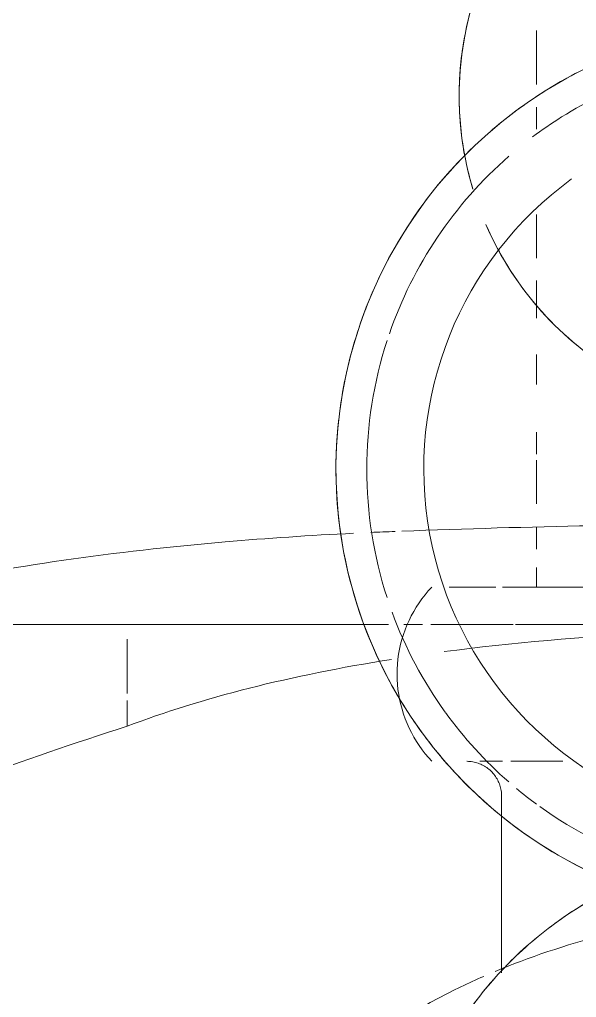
# Model space of a CAD drawing. Header units: millimetres. Extents: x -4000 to 187956, y -58990 to 162485.
# Drawn here: x 157884.6 to 157920.8, y 1791.2 to 1854.7 of the extents above; entities that cross this region are included whole.
import ezdxf

# ---------------------------------------------------------------- set-up
doc = ezdxf.new("R2010")
doc.units = ezdxf.units.MM
doc.layers.add('P-SANR-FIXT', color=6, linetype='Continuous', lineweight=9)

# ---------------------------------------------------------------- blocks, each defined once
blk = doc.blocks.new('C307 - C307-V894-FFS - TANG 1')
at = {"layer": 'P-SANR-FIXT', "color": 254}
for p, q in [((18.24, 94.245), (18.24, 105.726)), ((18.24, 94.245), (18.242, 94.155)), ((18.242, 94.155), (18.247, 94.064)), ((18.247, 94.064), (18.256, 93.974)), ((18.256, 93.974), (18.269, 93.885)), ((18.269, 93.885), (18.285, 93.795)), ((18.285, 93.795), (18.305, 93.707)), ((18.305, 93.707), (18.328, 93.62)), ((18.328, 93.62), (18.355, 93.533)), ((22.768, 91.981), (22.99, 91.739)), ((22.99, 91.739), (23.201, 91.488)), ((23.201, 91.488), (23.403, 91.229)), ((23.403, 91.229), (23.594, 90.962)), ((23.594, 90.962), (23.774, 90.688)), ((23.774, 90.688), (23.943, 90.406)), ((23.943, 90.406), (24.101, 90.118)), ((24.101, 90.118), (24.247, 89.824)), ((24.247, 89.824), (24.381, 89.525)), ((24.381, 89.525), (24.503, 89.22)), ((24.503, 89.22), (24.613, 88.91)), ((24.613, 88.91), (24.71, 88.597)), ((24.71, 88.597), (24.795, 88.28)), ((24.795, 88.28), (24.867, 87.959)), ((24.867, 87.959), (24.926, 87.637)), ((24.926, 87.637), (24.972, 87.312)), ((24.972, 87.312), (25.005, 86.985)), ((17.35, 83.089), (8.258, 83.089)), ((20.059, 83.089), (17.52, 83.089)), ((22.799, 83.089), (20.059, 83.089)), ((24.574, 83.089), (23.37, 83.089)), ((45.612, 83.089), (25.6, 83.089)), ((73.045, 83.089), (45.612, 83.089))]:
    blk.add_line(p, q, dxfattribs=at)
at = {"layer": 'P-SANR-FIXT', "color": 90}
for p, q in [((18.355, 93.533), (18.385, 93.448)), ((18.385, 93.448), (18.418, 93.364)), ((18.418, 93.364), (18.455, 93.281)), ((18.455, 93.281), (18.496, 93.2)), ((18.496, 93.2), (18.539, 93.12)), ((18.539, 93.12), (18.586, 93.043)), ((18.586, 93.043), (18.635, 92.967)), ((18.743, 92.822), (18.802, 92.752)), ((18.802, 92.752), (18.863, 92.685)), ((18.863, 92.685), (18.926, 92.621)), ((18.926, 92.621), (18.993, 92.559)), ((18.993, 92.559), (19.061, 92.5)), ((19.061, 92.5), (19.132, 92.444)), ((19.132, 92.444), (19.205, 92.391)), ((19.205, 92.391), (19.281, 92.34)), ((19.281, 92.34), (19.358, 92.293)), ((19.358, 92.293), (19.437, 92.248)), ((19.437, 92.248), (19.517, 92.207)), ((19.517, 92.207), (19.6, 92.17)), ((19.6, 92.17), (19.683, 92.135)), ((19.683, 92.135), (19.768, 92.104)), ((19.768, 92.104), (19.855, 92.076)), ((14.264, 91.981), (17.634, 91.981)), ((14.264, 91.981), (17.634, 91.981)), ((18.176, 91.981), (19.648, 91.981)), ((18.42, 91.981), (19.648, 91.981)), ((19.855, 92.076), (19.942, 92.052)), ((19.942, 92.052), (20.03, 92.031)), ((20.209, 92), (20.299, 91.99)), ((20.299, 91.99), (20.389, 91.984)), ((20.389, 91.984), (20.479, 91.981)), ((20.479, 91.981), (20.504, 91.981)), ((25.026, 86.001), (25.007, 85.673)), ((25.032, 86.329), (25.026, 86.001)), ((24.974, 85.346), (24.929, 85.021)), ((25.007, 85.673), (24.974, 85.346)), ((24.87, 84.698), (24.799, 84.378)), ((24.929, 85.021), (24.87, 84.698)), ((24.715, 84.061), (24.618, 83.747)), ((24.799, 84.378), (24.715, 84.061)), ((24.509, 83.437), (24.388, 83.132)), ((24.618, 83.747), (24.509, 83.437)), ((15.062, 83.089), (8.242, 83.089)), ((17.324, 83.089), (15.507, 83.089)), ((22.831, 83.089), (17.502, 83.089)), ((24.586, 83.089), (23.394, 83.089)), ((24.254, 82.832), (24.109, 82.538)), ((24.388, 83.132), (24.254, 82.832)), ((23.783, 81.968), (23.603, 81.693)), ((23.951, 82.25), (23.783, 81.968)), ((24.109, 82.538), (23.951, 82.25)), ((23.413, 81.426), (23.212, 81.166)), ((23.603, 81.693), (23.413, 81.426)), ((22.779, 80.672), (22.768, 80.66)), ((23.001, 80.915), (22.779, 80.672)), ((23.212, 81.166), (23.001, 80.915)), ((10.136, 80.66), (18.176, 80.66)), ((15.976, 80.66), (11.296, 80.66)), ((13.735, 80.66), (16.729, 80.66)), ((15.976, 80.66), (14.759, 80.66)), ((15.976, 79.394), (15.976, 80.66)), ((16.729, 80.66), (18.176, 80.66)), ((18.621, 80.66), (21.654, 80.66)), ((18.621, 80.66), (21.654, 80.66)), ((15.976, 76.779), (15.976, 78.191)), ((15.976, 72.412), (15.976, 75.266)), ((15.976, 70.609), (15.976, 72.038)), ((15.976, 65.552), (15.976, 67.495)), ((15.976, 60.74), (15.976, 63.203)), ((15.976, 56.458), (15.976, 59.308)), ((15.976, 49.488), (15.976, 50.928)), ((15.976, 44.516), (15.976, 48.012))]:
    blk.add_line(p, q, dxfattribs=at)
at = {"layer": 'P-SANR-FIXT', "color": 253}
for p, q in [((42.56, 89.707), (42.56, 88.025)), ((42.56, 87.565), (42.56, 84.05)), ((42.56, 83.089), (25.589, 83.089)), ((76.707, 83.089), (42.56, 83.089))]:
    blk.add_line(p, q, dxfattribs=at)
at = {"layer": 'P-SANR-FIXT', "color": 250, "flags": 128}
blk.add_lwpolyline([(12.352, 46.762), (13.392, 47.277), (14.41, 47.833), (15.404, 48.43), (16.375, 49.065), (17.319, 49.739), (18.235, 50.45), (19.122, 51.198), (19.979, 51.98), (20.803, 52.796), (21.595, 53.644), (22.351, 54.523), (23.072, 55.431), (23.757, 56.368), (24.403, 57.331), (25.01, 58.32), (25.577, 59.331), (26.103, 60.365), (26.587, 61.419), (27.029, 62.492), (27.428, 63.581), (27.782, 64.685), (28.093, 65.803), (28.358, 66.932), (28.578, 68.071), (28.752, 69.218), (28.881, 70.371), (28.963, 71.528), (28.998, 72.687), (28.988, 73.847), (28.931, 75.005), (28.827, 76.161), (28.678, 77.311), (28.482, 78.454), (28.242, 79.589), (27.956, 80.713), (27.625, 81.825), (27.25, 82.922), (26.831, 84.004), (26.37, 85.068), (25.866, 86.113), (25.321, 87.137), (24.735, 88.138), (24.11, 89.115), (23.446, 90.067), (22.745, 90.99), (22.008, 91.886), (21.235, 92.751), (20.428, 93.584), (19.588, 94.384), (18.718, 95.151), (17.817, 95.881), (16.888, 96.576), (15.931, 97.232), (14.95, 97.85), (13.944, 98.428), (12.916, 98.965)], dxfattribs=at)
at = {"layer": 'P-SANR-FIXT', "color": 90, "flags": 128}
for points in [[(18.635, 92.967), (18.688, 92.893), (18.743, 92.822)], [(20.03, 92.031), (20.119, 92.014), (20.209, 92)], [(25.005, 86.985), (25.025, 86.657), (25.032, 86.329)]]:
    blk.add_lwpolyline(points, dxfattribs=at)
at = {"layer": 'P-SANR-FIXT', "color": 254}
for centre, radius, start, end in [((0, 150), 48.136, 295.71429, 299.58659), ((0, 150), 48.136, 293.77043, 295.71429), ((0, 150), 48.136, 291.28665, 292.80126), ((0, 150), 48.136, 282.26185, 291.27695), ((0, 122.671), 25, 300.04262, 315), ((0, 48.75), 21, 1.61661, 12.26535), ((0, 48.75), 21, 342, 360)]:
    blk.add_arc(centre, radius, start, end, dxfattribs=at)
at = {"layer": 'P-SANR-FIXT', "color": 253}
for centre, radius, start, end in [((0, 122.671), 25, 318.69922, 323.3239), ((0, 73), 27, 54.26754, 90), ((0, 73), 23.297, 306, 74.68917), ((0, 73), 27, 50.19717, 53.71803), ((0, 73), 29, 38.09324, 45.41038), ((0, 73), 27, 35.81795, 48.81995), ((0, 73), 27, 20.13527, 35.78327), ((0, 73), 29, 25.7174, 33.05469), ((0, 73), 27, 342, 18), ((0, 73), 29, 353.49608, 11.77837), ((0, 73), 29, 347.29067, 352.84968), ((0, 48.75), 21, 23.45334, 60.04324), ((0, 73), 29, 336.42215, 346.56421), ((0, 73), 27, 311.18005, 341.01278), ((0, 73), 29, 314.18688, 334.79758), ((0, 48.75), 21, 12.26535, 16.79313), ((0, 73), 27, 289.59305, 302.10475), ((0, 73), 29, 293.43862, 303.07299)]:
    blk.add_arc(centre, radius, start, end, dxfattribs=at)
at = {"layer": 'P-SANR-FIXT', "color": 250}
for centre, radius, start, end in [((0, 73), 29, 45.41038, 66.41088), ((0, 73), 29, 34.30742, 38.09324), ((0, 73), 29, 11.77837, 25.7174), ((0, 48.75), 21, 312.16994, 12.26535), ((0, 73), 27, 302.10475, 306.96099), ((0, 73), 29, 303.07299, 310.9119)]:
    blk.add_arc(centre, radius, start, end, dxfattribs=at)
at = {"layer": 'P-SANR-FIXT', "color": 90}
for start, end in [(36.48337, 54), (23.86636, 35.32399), (13.23816, 16.79313)]:
    blk.add_arc((0, 48.75), 21, start, end, dxfattribs=at)
at = {"layer": 'P-SANR-FIXT', "color": 250}
for points, knots in [([(42.56, 89.707), (49.426, 91.873), (62.348, 96.734), (84.838, 108.521), (106.16, 127.435), (115.965, 146.843), (119.281, 157.53)], [0, 0, 0, 0, 0.166667, 0.333333, 0.666667, 1, 1, 1, 1]), ([(64.5, 82.899), (61.942, 82.05), (56.425, 80.553), (46.829, 78.829), (37.11, 77.736), (30.683, 77.306), (27.852, 77.167)], [-1, -1, -1, -1, -0.75, -0.5, -0.25, -0.0599705, -0.0599705, -0.0599705, -0.0599705]), ([(147.158, 53.548), (141.715, 47.207), (129.301, 35.807), (110.04, 24.615), (92.235, 17.39), (80.045, 13.582), (70.877, 11.275), (65.448, 10.056), (61.248, 9.203), (56.941, 8.397), (52.536, 7.633), (48.753, 7.046), (45.649, 6.609), (43.276, 6.3), (40.864, 6.004), (37.602, 5.618), (33.432, 5.166), (28.273, 4.692), (23.025, 4.319), (19.445, 4.13), (17.669, 4.048)], [-1, -1, -1, -1, -0.8, -0.6, -0.5, -0.4, -0.35, -0.325, -0.3, -0.275, -0.25, -0.225, -0.2125, -0.2, -0.1875, -0.175, -0.15, -0.125, -0.1, -0.07606, -0.07606, -0.07606, -0.07606])]:
    blk.add_open_spline(points, degree=3, knots=knots, dxfattribs=at)
for points in [[(25, 122.671), (24.982, 121.156), (24.708, 118.208), (23.619, 114.085), (21.742, 110.102), (20.084, 107.713), (19.152, 106.603)], [(25.391, 85.357), (31.896, 86.393), (37.745, 87.852), (42.56, 89.707)]]:
    blk.add_open_spline(points, degree=3, dxfattribs=at)
at = {"layer": 'P-SANR-FIXT', "color": 253}
blk.add_open_spline([(19.152, 106.603), (18.221, 105.493), (16.151, 103.441), (12.686, 100.986), (10.164, 99.799), (8.921, 99.326)], degree=3, knots=[0.2222222, 0.2222222, 0.2222222, 0.2222222, 0.2777778, 0.3333333, 0.3840382, 0.3840382, 0.3840382, 0.3840382], dxfattribs=at)
for points in [[(8.26, 83.663), (12.971, 83.878), (17.593, 84.278), (21.969, 84.858)], [(12.426, 76.675), (16.477, 76.756), (20.576, 76.875), (24.723, 77.033)], [(26.736, 77.115), (26.211, 77.092), (25.684, 77.07), (25.154, 77.05)]]:
    blk.add_open_spline(points, degree=3, dxfattribs=at)
blk = doc.blocks.new('C307 - C307-V947-FFS - TANG 1')
at = {"layer": 'P-SANR-FIXT', "color": 254}
for p, q in [((18.24, 94.245), (18.24, 105.726)), ((18.24, 94.245), (18.242, 94.155)), ((18.242, 94.155), (18.247, 94.064)), ((18.247, 94.064), (18.256, 93.974)), ((18.256, 93.974), (18.269, 93.885)), ((18.269, 93.885), (18.285, 93.795)), ((18.285, 93.795), (18.305, 93.707)), ((18.305, 93.707), (18.328, 93.62)), ((18.328, 93.62), (18.355, 93.533)), ((22.768, 91.981), (22.99, 91.739)), ((22.99, 91.739), (23.201, 91.488)), ((23.201, 91.488), (23.403, 91.229)), ((23.403, 91.229), (23.594, 90.962)), ((23.594, 90.962), (23.774, 90.688)), ((23.774, 90.688), (23.943, 90.406)), ((23.943, 90.406), (24.101, 90.118)), ((24.101, 90.118), (24.247, 89.824)), ((24.247, 89.824), (24.381, 89.525)), ((24.381, 89.525), (24.503, 89.22)), ((24.503, 89.22), (24.613, 88.91)), ((24.613, 88.91), (24.71, 88.597)), ((24.71, 88.597), (24.795, 88.28)), ((24.795, 88.28), (24.867, 87.959)), ((24.867, 87.959), (24.926, 87.637)), ((24.926, 87.637), (24.972, 87.312)), ((24.972, 87.312), (25.005, 86.985)), ((17.35, 83.089), (8.258, 83.089)), ((20.059, 83.089), (17.52, 83.089)), ((22.799, 83.089), (20.059, 83.089)), ((24.574, 83.089), (23.37, 83.089)), ((45.612, 83.089), (25.6, 83.089)), ((73.045, 83.089), (45.612, 83.089))]:
    blk.add_line(p, q, dxfattribs=at)
at = {"layer": 'P-SANR-FIXT', "color": 90}
for p, q in [((18.355, 93.533), (18.385, 93.448)), ((18.385, 93.448), (18.418, 93.364)), ((18.418, 93.364), (18.455, 93.281)), ((18.455, 93.281), (18.496, 93.2)), ((18.496, 93.2), (18.539, 93.12)), ((18.635, 92.967), (18.688, 92.893)), ((18.688, 92.893), (18.743, 92.822)), ((18.926, 92.621), (18.993, 92.559)), ((18.993, 92.559), (19.061, 92.5)), ((19.061, 92.5), (19.132, 92.444)), ((19.132, 92.444), (19.205, 92.391)), ((19.205, 92.391), (19.281, 92.34)), ((19.281, 92.34), (19.358, 92.293)), ((19.358, 92.293), (19.437, 92.248)), ((19.437, 92.248), (19.517, 92.207)), ((19.517, 92.207), (19.6, 92.17)), ((19.6, 92.17), (19.683, 92.135)), ((19.683, 92.135), (19.768, 92.104)), ((19.768, 92.104), (19.855, 92.076)), ((14.264, 91.981), (17.634, 91.981)), ((14.264, 91.981), (17.634, 91.981)), ((18.176, 91.981), (19.648, 91.981)), ((18.42, 91.981), (19.648, 91.981)), ((19.855, 92.076), (19.942, 92.052)), ((19.942, 92.052), (20.03, 92.031)), ((20.03, 92.031), (20.119, 92.014)), ((20.119, 92.014), (20.209, 92)), ((20.209, 92), (20.299, 91.99)), ((20.299, 91.99), (20.389, 91.984)), ((20.389, 91.984), (20.479, 91.981)), ((20.479, 91.981), (20.504, 91.981)), ((25.005, 86.985), (25.025, 86.657)), ((25.025, 86.657), (25.032, 86.329)), ((25.026, 86.001), (25.007, 85.673)), ((25.032, 86.329), (25.026, 86.001)), ((24.974, 85.346), (24.929, 85.021)), ((25.007, 85.673), (24.974, 85.346)), ((15.062, 83.089), (8.242, 83.089)), ((17.324, 83.089), (15.507, 83.089)), ((22.831, 83.089), (17.502, 83.089)), ((24.586, 83.089), (23.394, 83.089)), ((24.254, 82.832), (24.109, 82.538)), ((23.783, 81.968), (23.603, 81.693)), ((23.951, 82.25), (23.783, 81.968)), ((24.109, 82.538), (23.951, 82.25)), ((23.413, 81.426), (23.212, 81.166)), ((23.603, 81.693), (23.413, 81.426)), ((22.779, 80.672), (22.768, 80.66)), ((23.001, 80.915), (22.779, 80.672)), ((23.212, 81.166), (23.001, 80.915)), ((15.976, 80.66), (11.296, 80.66)), ((13.383, 80.66), (18.176, 80.66)), ((13.735, 80.66), (16.729, 80.66)), ((15.976, 80.66), (14.759, 80.66)), ((15.976, 79.394), (15.976, 80.66)), ((16.729, 80.66), (18.176, 80.66)), ((18.621, 80.66), (21.654, 80.66)), ((18.621, 80.66), (21.654, 80.66)), ((15.976, 76.779), (15.976, 78.191)), ((15.976, 72.412), (15.976, 75.266)), ((15.976, 70.609), (15.976, 72.038)), ((15.976, 65.552), (15.976, 67.495)), ((15.976, 60.74), (15.976, 63.203)), ((15.976, 56.458), (15.976, 59.308)), ((15.976, 49.488), (15.976, 50.928)), ((15.976, 44.516), (15.976, 48.012))]:
    blk.add_line(p, q, dxfattribs=at)
at = {"layer": 'P-SANR-FIXT', "color": 253}
for p, q in [((42.56, 89.707), (42.56, 88.025)), ((42.56, 87.565), (42.56, 84.05)), ((42.56, 83.089), (25.589, 83.089)), ((76.707, 83.089), (42.56, 83.089))]:
    blk.add_line(p, q, dxfattribs=at)
at = {"layer": 'P-SANR-FIXT', "color": 250, "flags": 128}
blk.add_lwpolyline([(12.352, 46.762), (13.392, 47.277), (14.41, 47.833), (15.404, 48.43), (16.375, 49.065), (17.319, 49.739), (18.235, 50.45), (19.122, 51.198), (19.979, 51.98), (20.803, 52.796), (21.595, 53.644), (22.351, 54.523), (23.072, 55.431), (23.757, 56.368), (24.403, 57.331), (25.01, 58.32), (25.577, 59.331), (26.103, 60.365), (26.587, 61.419), (27.029, 62.492), (27.428, 63.581), (27.782, 64.685), (28.093, 65.803), (28.358, 66.932), (28.578, 68.071), (28.752, 69.218), (28.881, 70.371), (28.963, 71.528), (28.998, 72.687), (28.988, 73.847), (28.931, 75.005), (28.827, 76.161), (28.678, 77.311), (28.482, 78.454), (28.242, 79.589), (27.956, 80.713), (27.625, 81.825), (27.25, 82.922), (26.831, 84.004), (26.37, 85.068), (25.866, 86.113), (25.321, 87.137), (24.735, 88.138), (24.11, 89.115), (23.446, 90.067), (22.745, 90.99), (22.008, 91.886), (21.235, 92.751), (20.428, 93.584), (19.588, 94.384), (18.718, 95.151), (17.817, 95.881), (16.888, 96.576), (15.931, 97.232), (14.95, 97.85), (13.944, 98.428), (12.916, 98.965)], dxfattribs=at)
at = {"layer": 'P-SANR-FIXT', "color": 90, "flags": 128}
for points in [[(18.539, 93.12), (18.586, 93.043), (18.635, 92.967)], [(18.743, 92.822), (18.802, 92.752), (18.863, 92.685), (18.926, 92.621)], [(24.929, 85.021), (24.87, 84.698), (24.799, 84.378), (24.715, 84.061), (24.618, 83.747), (24.509, 83.437), (24.388, 83.132), (24.254, 82.832)]]:
    blk.add_lwpolyline(points, dxfattribs=at)
at = {"layer": 'P-SANR-FIXT', "color": 254}
for centre, radius, start, end in [((0, 150), 48.136, 295.71429, 299.58659), ((0, 150), 48.136, 293.77043, 295.71429), ((0, 150), 48.136, 291.28665, 292.80126), ((0, 150), 48.136, 282.26185, 291.27695), ((0, 122.671), 25, 300.04262, 315), ((0, 48.75), 21, 1.61661, 12.26535), ((0, 48.75), 21, 342, 360)]:
    blk.add_arc(centre, radius, start, end, dxfattribs=at)
at = {"layer": 'P-SANR-FIXT', "color": 253}
for centre, radius, start, end in [((0, 122.671), 25, 318.69922, 323.3239), ((0, 73), 27, 54.26754, 90), ((0, 73), 23.297, 306, 74.68917), ((0, 73), 27, 50.19717, 53.71803), ((0, 73), 29, 38.09324, 45.41038), ((0, 73), 27, 35.81795, 48.81995), ((0, 73), 27, 20.13527, 35.78327), ((0, 73), 29, 25.7174, 33.05469), ((0, 73), 27, 342, 18), ((0, 73), 29, 353.49608, 11.77837), ((0, 73), 29, 347.29067, 352.84968), ((0, 48.75), 21, 23.45334, 60.04324), ((0, 73), 29, 336.42215, 346.56421), ((0, 73), 27, 311.18005, 341.01278), ((0, 73), 29, 314.18688, 334.79758), ((0, 48.75), 21, 12.26535, 16.79313), ((0, 73), 27, 289.59305, 302.10475), ((0, 73), 29, 293.43862, 303.07299)]:
    blk.add_arc(centre, radius, start, end, dxfattribs=at)
at = {"layer": 'P-SANR-FIXT', "color": 250}
for centre, radius, start, end in [((0, 73), 29, 45.41038, 66.41088), ((0, 73), 29, 34.30742, 38.09324), ((0, 73), 29, 11.77837, 25.7174), ((0, 48.75), 21, 312.16994, 12.26535), ((0, 73), 27, 302.10475, 306.96099), ((0, 73), 29, 303.07299, 310.9119)]:
    blk.add_arc(centre, radius, start, end, dxfattribs=at)
at = {"layer": 'P-SANR-FIXT', "color": 90}
for start, end in [(36.48337, 54), (23.86636, 35.32399), (13.23816, 16.79313)]:
    blk.add_arc((0, 48.75), 21, start, end, dxfattribs=at)
at = {"layer": 'P-SANR-FIXT', "color": 250}
for points, knots in [([(42.56, 89.707), (49.426, 91.873), (62.348, 96.734), (84.838, 108.521), (106.16, 127.435), (115.965, 146.843), (119.281, 157.53)], [0, 0, 0, 0, 0.166667, 0.333333, 0.666667, 1, 1, 1, 1]), ([(64.5, 82.899), (61.942, 82.05), (56.425, 80.553), (46.829, 78.829), (37.11, 77.736), (30.683, 77.306), (27.852, 77.167)], [-1, -1, -1, -1, -0.75, -0.5, -0.25, -0.0599705, -0.0599705, -0.0599705, -0.0599705]), ([(147.158, 53.548), (141.715, 47.207), (129.301, 35.807), (110.04, 24.615), (92.235, 17.39), (80.045, 13.582), (70.877, 11.275), (65.448, 10.056), (61.248, 9.203), (56.941, 8.397), (52.536, 7.633), (48.753, 7.046), (45.649, 6.609), (43.276, 6.3), (40.864, 6.004), (37.602, 5.618), (33.432, 5.166), (28.273, 4.692), (23.025, 4.319), (19.445, 4.13), (17.669, 4.048)], [-1, -1, -1, -1, -0.8, -0.6, -0.5, -0.4, -0.35, -0.325, -0.3, -0.275, -0.25, -0.225, -0.2125, -0.2, -0.1875, -0.175, -0.15, -0.125, -0.1, -0.07606, -0.07606, -0.07606, -0.07606])]:
    blk.add_open_spline(points, degree=3, knots=knots, dxfattribs=at)
for points in [[(25, 122.671), (24.982, 121.156), (24.708, 118.208), (23.619, 114.085), (21.742, 110.102), (20.084, 107.713), (19.152, 106.603)], [(25.391, 85.357), (31.896, 86.393), (37.745, 87.852), (42.56, 89.707)]]:
    blk.add_open_spline(points, degree=3, dxfattribs=at)
at = {"layer": 'P-SANR-FIXT', "color": 253}
blk.add_open_spline([(19.152, 106.603), (18.221, 105.493), (16.151, 103.441), (12.686, 100.986), (10.164, 99.799), (8.921, 99.326)], degree=3, knots=[0.2222222, 0.2222222, 0.2222222, 0.2222222, 0.2777778, 0.3333333, 0.3840382, 0.3840382, 0.3840382, 0.3840382], dxfattribs=at)
for points in [[(8.26, 83.663), (12.971, 83.878), (17.593, 84.278), (21.969, 84.858)], [(12.426, 76.675), (16.477, 76.756), (20.576, 76.875), (24.723, 77.033)], [(26.736, 77.115), (26.211, 77.092), (25.684, 77.07), (25.154, 77.05)]]:
    blk.add_open_spline(points, degree=3, dxfattribs=at)
blk = doc.blocks.new('CMF2_NHAXUONG_A_rvt-1-FFS - TANG 1')
at = {"layer": 'P-SANR-FIXT', "color": 250, "lineweight": 9, "rotation": 180}
for name in ['C307 - C307-V894-FFS - TANG 1', 'C307 - C307-V947-FFS - TANG 1']:
    blk.add_blockref(name, (157934.145, 1898.501), dxfattribs=at)

msp = doc.modelspace()

# ---------------------------------------------------------------- block references
at = {"lineweight": 5}
msp.add_blockref('CMF2_NHAXUONG_A_rvt-1-FFS - TANG 1', (0, 0), dxfattribs=at)

doc.saveas('drawing.dxf')
